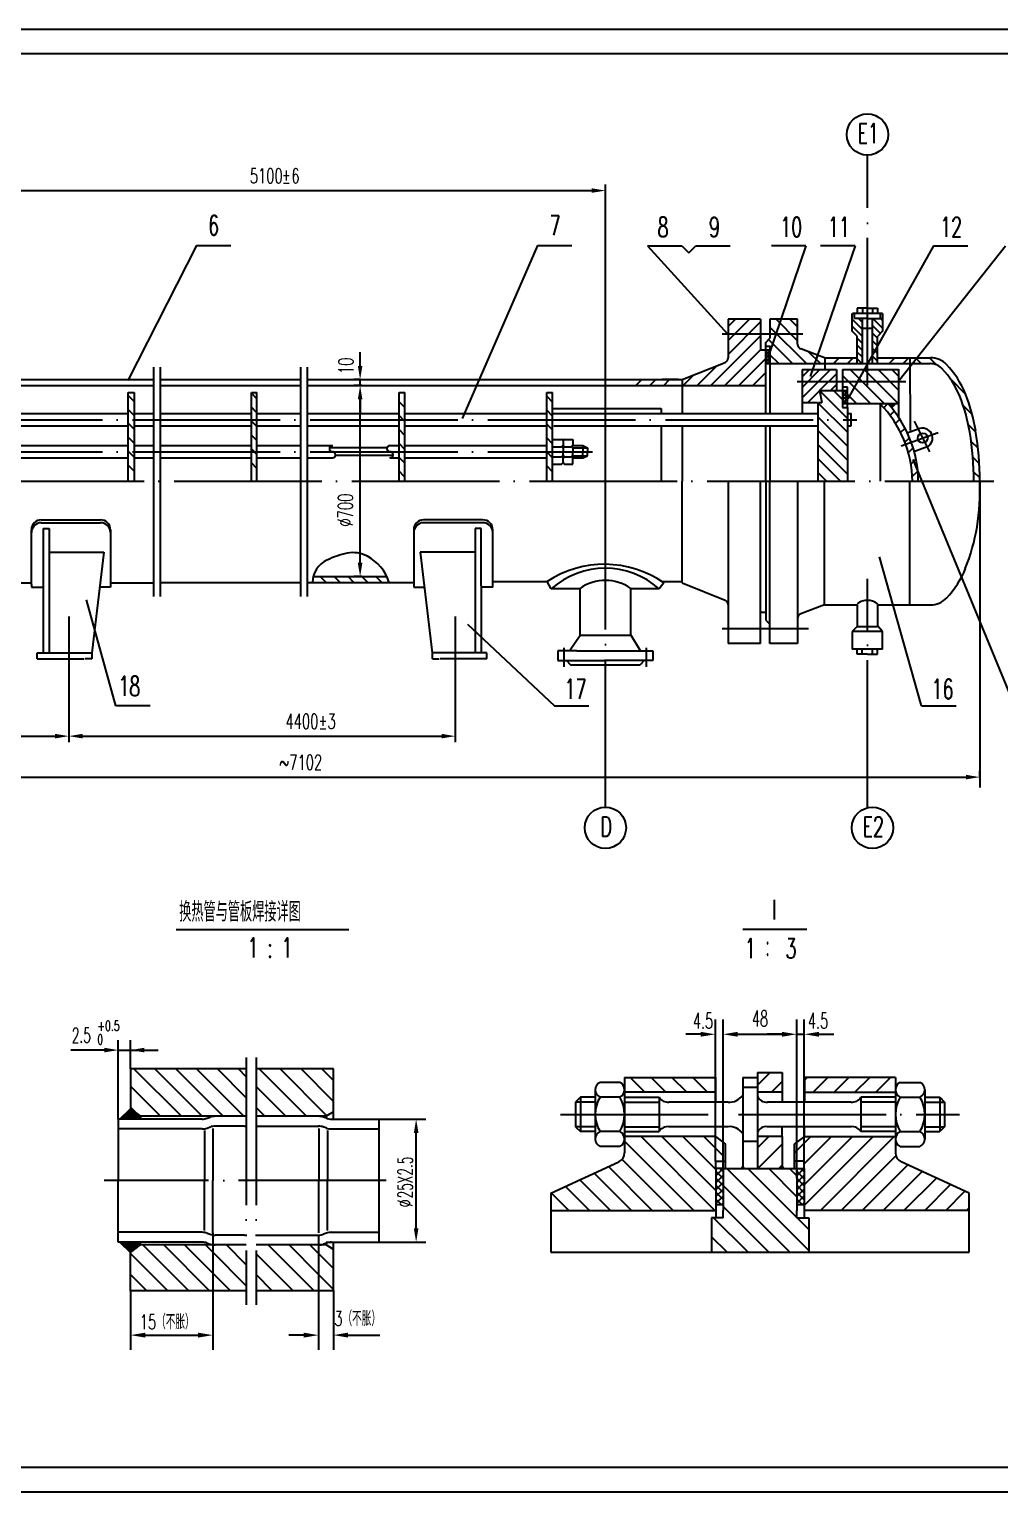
# Model space of a CAD drawing. Extents: x -187 to 2440, y 126 to 1474.
# Drawn here: x 824.4 to 1021.6, y 871.2 to 1168.2 of the extents above; entities that cross this region are included whole.
import ezdxf
from ezdxf.enums import TextEntityAlignment as Align

# ---------------------------------------------------------------- set-up
doc = ezdxf.new("R2010")
doc.units = 0
doc.header["$MEASUREMENT"] = 0
doc.linetypes.add('DASHDOT-M', pattern=[36, 30, -3, 0, -3])
doc.linetypes.add('DIVIDE-M', pattern=[39, 30, -3, 0, -3, 0, -3])
doc.layers.get('0').update_dxf_attribs({"linetype": 'CONTINUOUS'})
for name, color, linetype in [('CDR_DWG1', 4, 'CONTINUOUS'), ('CDR_DWG2', 2, 'CONTINUOUS'), ('CDR_DWG3', 1, 'DASHDOT-M'), ('CDR_DWG4', 3, 'DIVIDE-M')]:
    doc.layers.add(name, color=color, linetype=linetype)
doc.styles.add('HZ', font='ROMANS', dxfattribs={"width": 0.7, "bigfont": 'HZ'})

# ---------------------------------------------------------------- blocks, each defined once
blk = doc.blocks.new('*X12')
for p, q in [((133.56, 211.51), (132.36, 212.71)), ((136.38, 211.51), (135.18, 212.71)), ((139.21, 211.51), (138.01, 212.71))]:
    blk.add_line(p, q)

msp = doc.modelspace()

# ---------------------------------------------------------------- linework, layer by layer
for p, q in [((662.4, 1168.2), (1503.4, 1168.2)), ((662.4, 1168.2), (1503.4, 1168.2)), ((809.53, 1135.43), (938.69, 1135.43)), ((941.49, 1063.98), (941.49, 1136.68)), ((858.41, 1124.31), (844.48, 1096.84)), ((858.41, 1124.31), (865.41, 1124.31)), ((927.7, 1124.31), (912.41, 1089.13)), ((927.7, 1124.31), (934.7, 1124.31)), ((950.01, 1124.19), (966.28, 1106.31)), ((950.01, 1124.19), (957.01, 1124.19)), ((957.01, 1124.19), (958.43, 1122.77)), ((958.43, 1122.77), (959.84, 1124.19)), ((959.84, 1124.19), (966.84, 1124.19)), ((982.23, 1124.23), (974.62, 1101.87)), ((982.23, 1124.23), (975.23, 1124.23)), ((992.22, 1124.19), (983.06, 1097.71)), ((992.22, 1124.19), (985.22, 1124.19)), ((1008.12, 1124.19), (990.75, 1093.16)), ((1001.25, 1096.97), (1022.79, 1124.19)), ((1008.12, 1124.19), (1015.12, 1124.19)), ((966.42, 1104.98), (970.75, 1109.31)), ((966.42, 1107.81), (967.92, 1109.31)), ((966.42, 1102.15), (973.02, 1108.75)), ((980.54, 1104.92), (976.15, 1109.31)), ((980.54, 1107.75), (978.98, 1109.31)), ((993.64, 1107.3), (991.61, 1109.33)), ((993.64, 1105.88), (991.61, 1107.92)), ((992.1, 1110.26), (991.85, 1110.5)), ((993.64, 1108.71), (992.88, 1109.47)), ((997.36, 1106.4), (995.69, 1108.08)), ((997.8, 1107.52), (995.85, 1109.47)), ((997.8, 1109.08), (997.35, 1109.53)), ((962.93, 1095.84), (973.02, 1105.93)), ((979.52, 1100.29), (974.65, 1105.17)), ((982.34, 1100.29), (974.92, 1107.72)), ((993.64, 1104.47), (992.63, 1105.48)), ((996.76, 1105.45), (995.69, 1106.52)), ((996.76, 1103.9), (995.69, 1104.97)), ((891.66, 1099.84), (891.66, 1102.64)), ((965.76, 1095.84), (973.02, 1103.1)), ((974.08, 1102.74), (974.38, 1103.05)), ((974.92, 1102.06), (974.08, 1102.91)), ((974.08, 1102.03), (974.92, 1102.88)), ((974.92, 1101.36), (974.08, 1102.2)), ((974.08, 1101.33), (974.92, 1102.17)), ((974.92, 1102.77), (974.64, 1103.05)), ((976.69, 1100.29), (974.92, 1102.06)), ((985.17, 1100.29), (982.77, 1102.7)), ((993.64, 1103.05), (992.63, 1104.06)), ((993.64, 1101.64), (992.63, 1102.65)), ((996.76, 1102.34), (995.69, 1103.41)), ((960.1, 1095.84), (964.12, 1099.86)), ((968.59, 1095.84), (974.08, 1101.33)), ((974.92, 1100.65), (974.08, 1101.49)), ((974.08, 1100.62), (974.92, 1101.46)), ((974.57, 1100.29), (974.08, 1100.79)), ((974.46, 1100.29), (974.92, 1100.76)), ((981.44, 1095.47), (985.08, 1099.11)), ((981.44, 1097.59), (982.96, 1099.11)), ((981.44, 1093.34), (987.2, 1099.11)), ((987.82, 1100.29), (988.99, 1101.46)), ((990.65, 1100.29), (991.82, 1101.46)), ((998.21, 1092.11), (991.21, 1099.11)), ((993.57, 1100.29), (992.63, 1101.24)), ((1001.04, 1092.11), (994.04, 1099.11)), ((996.76, 1100.78), (995.69, 1101.86)), ((1001.05, 1094.93), (996.87, 1099.11)), ((999.14, 1100.29), (1000.3, 1101.46)), ((1001.05, 1097.75), (999.7, 1099.11)), ((1001.96, 1100.29), (1003.13, 1101.46)), ((1005.66, 1100.29), (1004.49, 1101.47)), ((1008.63, 1100.16), (1007.32, 1101.47)), ((891.66, 1097.04), (890.41, 1097.04)), ((891.66, 1095.84), (891.66, 1097.04)), ((891.66, 1095.84), (891.66, 1097.04)), ((957.27, 1095.84), (959.41, 1097.98)), ((971.42, 1095.84), (974.08, 1098.5)), ((985.01, 1094.8), (988.41, 1098.2)), ((995.38, 1092.11), (989.64, 1097.86)), ((1014.6, 1094.19), (1011.87, 1096.91)), ((845.77, 1092.62), (844.57, 1093.82)), ((870.69, 1093.16), (869.57, 1094.28)), ((892.04, 1095.84), (890.41, 1095.84)), ((891.66, 1059.85), (891.66, 1093.04)), ((891.66, 1093.04), (891.66, 1090.24)), ((930.77, 1092.48), (929.57, 1093.68)), ((982.6, 1092.39), (984.97, 1094.76)), ((990.64, 1089.17), (985.01, 1094.8)), ((989.64, 1093), (987.84, 1094.8)), ((992.56, 1092.11), (990.64, 1094.03)), ((845.77, 1089.79), (844.57, 1090.99)), ((870.69, 1090.33), (869.57, 1091.45)), ((900.77, 1091.36), (899.57, 1092.56)), ((930.77, 1089.65), (929.57, 1090.85)), ((990.64, 1086.35), (984.71, 1092.28)), ((998.03, 1091.34), (998.8, 1092.11)), ((999.3, 1089.79), (1000.16, 1090.64)), ((1016, 1089.96), (1014.3, 1091.66)), ((845.77, 1086.97), (844.57, 1088.17)), ((870.69, 1087.5), (869.57, 1088.62)), ((900.77, 1088.53), (899.57, 1089.73)), ((930.77, 1086.82), (929.57, 1088.02)), ((990.64, 1083.52), (984.71, 1089.45)), ((1000.45, 1088.1), (1001.32, 1088.98)), ((1001.46, 1086.29), (1002.36, 1087.18)), ((1016.75, 1086.38), (1015.32, 1087.81)), ((845.77, 1084.14), (844.57, 1085.34)), ((870.69, 1084.67), (869.57, 1085.79)), ((900.77, 1085.71), (899.57, 1086.91)), ((900.77, 1082.88), (899.57, 1084.08)), ((930.77, 1083.99), (929.57, 1085.19)), ((990.64, 1080.69), (984.71, 1086.62)), ((1002.33, 1084.33), (1003.25, 1085.25)), ((1017.19, 1083.11), (1015.88, 1084.42)), ((845.77, 1081.31), (844.57, 1082.51)), ((870.69, 1081.84), (869.57, 1082.96)), ((900.77, 1080.05), (899.57, 1081.25)), ((930.77, 1081.16), (929.57, 1082.36)), ((990.64, 1077.86), (984.71, 1083.79)), ((1003.03, 1082.2), (1004, 1083.17)), ((1017.44, 1080.03), (1016.21, 1081.26)), ((845.77, 1078.48), (844.57, 1079.68)), ((870.69, 1079.01), (869.57, 1080.14)), ((900.59, 1077.4), (899.57, 1078.42)), ((930.77, 1078.33), (929.57, 1079.53)), ((989.27, 1076.4), (984.71, 1080.96)), ((986.44, 1076.4), (984.71, 1078.13)), ((1003.55, 1079.89), (1004.58, 1080.92)), ((1003.83, 1077.34), (1004.95, 1078.46)), ((1024.65, 1030.77), (1004, 1080.82)), ((1017.54, 1077.1), (1016.37, 1078.27)), ((1017.55, 1076.4), (1017.55, 1014.85)), ((1005.73, 1030.77), (997.18, 1061.04)), ((884.76, 1055.85), (883.6, 1057.01)), ((887.59, 1055.85), (886.39, 1057.05)), ((890.41, 1055.85), (889.21, 1057.05)), ((892.04, 1057.05), (890.41, 1057.05)), ((893.24, 1055.85), (892.04, 1057.05)), ((896.07, 1055.85), (894.87, 1057.05)), ((842.03, 1030.77), (836.09, 1052.3)), ((832.5, 1048.93), (832.5, 1025.42)), ((911, 1048.93), (911, 1025.42)), ((913.44, 1047.36), (931.15, 1030.77)), ((849.03, 1030.77), (842.03, 1030.77)), ((931.15, 1030.77), (938.15, 1030.77)), ((1005.73, 1030.77), (1012.73, 1030.77)), ((832.5, 1025.42), (832.5, 1023.39)), ((911, 1025.42), (911, 1023.39)), ((809.6, 1024.64), (829.7, 1024.64)), ((835.3, 1024.64), (908.2, 1024.64)), ((721.14, 1016.32), (1014.75, 1016.32)), ((1017.55, 1016.08), (1017.55, 1017.57)), ((1017.55, 1014.79), (1017.55, 1014.18)), ((963.83, 938.33), (963.83, 967.1)), ((965.38, 936.83), (965.38, 967.1)), ((980.35, 934.87), (980.35, 967.1)), ((981.9, 938.33), (981.9, 967.1)), ((842.51, 946.88), (842.51, 962.88)), ((845.01, 957.07), (845.01, 962.88)), ((960.83, 964.1), (957.83, 964.1)), ((968.38, 964.1), (977.35, 964.1)), ((977.35, 964.1), (974.35, 964.1)), ((980.35, 964.1), (981.9, 964.1)), ((984.9, 964.1), (987.9, 964.1)), ((839.71, 960.88), (832.87, 960.88)), ((842.51, 960.88), (850.61, 960.88)), ((845.21, 957.07), (845.01, 956.87)), ((855.34, 947.44), (845.71, 957.07)), ((859.58, 947.44), (849.96, 957.07)), ((863.82, 947.44), (854.2, 957.07)), ((868.06, 947.44), (858.44, 957.07)), ((868.53, 951.22), (862.68, 957.07)), ((868.53, 955.46), (866.93, 957.07)), ((880.79, 947.44), (871.17, 957.07)), ((884.92, 947.56), (875.41, 957.07)), ((886.28, 950.45), (879.66, 957.07)), ((886.28, 954.69), (883.9, 957.07)), ((851.09, 947.44), (845.01, 953.53)), ((876.55, 947.44), (870.53, 953.46)), ((949.53, 952.33), (946.53, 955.33)), ((953.77, 952.33), (950.77, 955.33)), ((958.01, 952.33), (955.01, 955.33)), ((962.25, 952.33), (959.25, 955.33)), ((963.86, 954.96), (963.5, 955.33)), ((972.4, 953.75), (974.98, 956.33)), ((975.22, 952.33), (977.4, 954.5)), ((981.92, 954.78), (982.47, 955.33)), ((983.71, 952.33), (986.71, 955.33)), ((987.95, 952.33), (990.95, 955.33)), ((992.19, 952.33), (995.19, 955.33)), ((996.44, 952.33), (999.44, 955.33)), ((842.81, 946.88), (845.03, 948.99)), ((843.16, 946.88), (845.17, 948.88)), ((844.17, 946.88), (843.51, 947.54)), ((843.59, 946.88), (845.41, 948.7)), ((844.6, 946.88), (843.73, 947.75)), ((845.02, 946.88), (843.94, 947.95)), ((844.01, 946.88), (845.64, 948.51)), ((845.45, 946.88), (844.16, 948.16)), ((845.87, 946.88), (844.38, 948.37)), ((844.43, 946.88), (845.88, 948.32)), ((846.29, 946.88), (844.59, 948.58)), ((846.72, 946.88), (844.81, 948.78)), ((844.86, 946.88), (846.12, 948.14)), ((846.27, 948.02), (845.01, 949.28)), ((845.03, 948.99), (847.02, 947.44)), ((847.01, 947.01), (845.04, 948.98)), ((845.28, 946.88), (846.36, 947.95)), ((845.71, 946.88), (846.6, 947.77)), ((846.13, 946.88), (846.84, 947.58)), ((847.01, 947.43), (846.93, 947.51)), ((847.01, 947.44), (847.01, 946.88)), ((872.31, 947.44), (870.53, 949.22)), ((842.9, 946.88), (842.86, 946.92)), ((843.32, 946.88), (843.07, 947.13)), ((843.75, 946.88), (843.29, 947.33)), ((846.56, 946.88), (847.01, 947.33)), ((846.98, 946.88), (847.01, 946.91)), ((895.48, 946.88), (905.04, 946.88)), ((903.04, 924.68), (903.04, 944.08)), ((959.48, 928.33), (945.4, 942.42)), ((963.73, 928.33), (948.73, 943.33)), ((963.9, 932.4), (952.97, 943.33)), ((963.9, 936.64), (957.21, 943.33)), ((965.4, 939.39), (961.46, 943.33)), ((972.4, 941.02), (974.71, 943.33)), ((972.45, 936.83), (977.4, 941.78)), ((979.92, 940.05), (983.19, 943.33)), ((981.9, 929.3), (995.92, 943.33)), ((981.9, 933.55), (991.68, 943.33)), ((981.9, 937.79), (987.44, 943.33)), ((985.16, 928.33), (1000.16, 943.33)), ((955.24, 928.33), (944.88, 938.69)), ((989.41, 928.33), (1000.49, 939.42)), ((946.76, 928.33), (939.2, 935.89)), ((951, 928.33), (942.1, 937.23)), ((963.91, 935.36), (965.38, 936.83)), ((965.4, 934.79), (963.91, 936.28)), ((965.4, 936.21), (964.77, 936.83)), ((982.8, 920.22), (966.19, 936.83)), ((980.4, 926.86), (970.43, 936.83)), ((980.4, 931.11), (974.67, 936.83)), ((976.69, 936.83), (977.4, 937.53)), ((980.35, 935.36), (981.82, 936.83)), ((981.83, 934.79), (980.35, 936.28)), ((981.83, 936.21), (981.21, 936.83)), ((993.65, 928.33), (1002.91, 937.59)), ((997.89, 928.33), (1005.81, 936.25)), ((938.27, 928.33), (933.39, 933.21)), ((942.51, 928.33), (936.29, 934.55)), ((963.91, 933.94), (965.4, 935.43)), ((965.4, 933.38), (963.91, 934.87)), ((963.91, 932.53), (965.4, 934.02)), ((965.4, 931.96), (963.91, 933.45)), ((963.91, 931.12), (965.4, 932.6)), ((978.95, 919.83), (965.4, 933.38)), ((980.35, 933.94), (981.83, 935.43)), ((981.83, 933.38), (980.35, 934.87)), ((980.35, 932.53), (981.83, 934.02)), ((981.83, 931.96), (980.35, 933.45)), ((980.35, 931.12), (981.83, 932.6)), ((1002.13, 928.33), (1008.72, 934.91)), ((1006.38, 928.33), (1011.62, 933.57)), ((934.03, 928.33), (930.49, 931.87)), ((965.4, 930.55), (963.91, 932.04)), ((963.91, 929.7), (965.4, 931.19)), ((964.96, 929.57), (963.91, 930.62)), ((965.2, 929.57), (965.4, 929.77)), ((981.83, 930.55), (980.35, 932.04)), ((980.35, 929.7), (981.83, 931.19)), ((981.4, 929.57), (980.35, 930.62)), ((981.63, 929.57), (981.83, 929.77)), ((1010.62, 928.33), (1014.52, 932.23)), ((970.46, 919.83), (963.46, 926.83)), ((974.7, 919.83), (965.4, 929.13)), ((1014.86, 928.33), (1015.4, 928.86)), ((861.73, 923.77), (861.73, 900)), ((842.81, 921.88), (845.03, 919.76)), ((842.9, 921.88), (842.86, 921.84)), ((843.32, 921.88), (843.07, 921.63)), ((843.16, 921.88), (845.17, 919.87)), ((843.75, 921.88), (843.29, 921.42)), ((844.17, 921.88), (843.51, 921.21)), ((843.59, 921.88), (845.41, 920.06)), ((844.6, 921.88), (843.73, 921.01)), ((845.02, 921.88), (843.94, 920.8)), ((844.01, 921.88), (845.64, 920.24)), ((845.45, 921.88), (844.16, 920.59)), ((845.87, 921.88), (844.38, 920.38)), ((844.43, 921.88), (845.88, 920.43)), ((846.29, 921.88), (844.59, 920.18)), ((846.72, 921.88), (844.81, 919.97)), ((844.86, 921.88), (846.12, 920.61)), ((845.03, 919.76), (847.02, 921.31)), ((847.01, 921.75), (845.04, 919.77)), ((845.28, 921.88), (846.36, 920.8)), ((845.71, 921.88), (846.6, 920.99)), ((846.13, 921.88), (846.84, 921.17)), ((846.56, 921.88), (847.01, 921.42)), ((847.01, 921.32), (846.93, 921.24)), ((846.98, 921.88), (847.01, 921.85)), ((847.01, 921.31), (847.01, 921.88)), ((856.84, 912), (847.53, 921.31)), ((861.08, 912), (851.77, 921.31)), ((861.73, 915.59), (856.01, 921.31)), ((861.73, 919.83), (860.26, 921.31)), ((868.53, 917.28), (864.5, 921.31)), ((868.15, 923.3), (868.53, 923.3)), ((868.53, 921.31), (868.49, 921.31)), ((882.3, 912), (872.99, 921.31)), ((883.21, 915.33), (877.23, 921.31)), ((883.21, 919.57), (881.47, 921.31)), ((883.21, 923.31), (883.21, 900)), ((895.48, 921.88), (905.04, 921.88)), ((966.22, 919.83), (963.06, 922.99)), ((852.6, 912), (845.01, 919.59)), ((868.53, 913.04), (861.73, 919.83)), ((878.06, 912), (870.53, 919.52)), ((886.28, 916.5), (883.21, 919.57)), ((848.36, 912), (845.01, 915.34)), ((865.33, 912), (861.73, 915.59)), ((873.81, 912), (870.53, 915.28)), ((886.28, 912.26), (883.21, 915.33)), ((845.01, 912), (845.01, 900)), ((886.28, 912.06), (886.22, 912)), ((886.22, 912), (886.22, 900)), ((848.01, 903), (858.73, 903)), ((880.21, 903), (877.21, 903)), ((889.22, 903), (895.67, 903)), ((662.4, 871.2), (1503.4, 871.2))]:
    msp.add_line(p, q)
for centre, radius, start, end in [((886.04, 1083.02), 0.625, 90, 270), ((886.04, 1081.77), 0.625, 270, 90), ((897.72, 1083.02), 0.625, 90, 270), ((897.72, 1081.77), 0.625, 270, 90), ((887.15, 1055.69), 5.2, 115.433, 178.1153), ((892.86, 1043.69), 18.49, 101.9656, 115.433), ((890.27, 1055.88), 6.03, 61.6916, 101.9656), ((888.72, 1053), 9.3, 17.9185, 61.6916)]:
    msp.add_arc(centre, radius, start, end)
for points in [[(938.69, 1135.9), (938.69, 1134.97), (941.49, 1135.43)], [(891.19, 1099.84), (892.12, 1099.84), (891.66, 1097.04)], [(891.19, 1093.04), (892.12, 1093.04), (891.66, 1095.84)], [(891.19, 1093.04), (892.12, 1093.04), (891.66, 1095.84)], [(998.96, 1092.14), (1000.66, 1092.14), (999.79, 1091.25)], [(891.19, 1059.85), (892.12, 1059.85), (891.66, 1057.05)], [(829.7, 1025.11), (829.7, 1024.18), (832.5, 1024.64)], [(835.3, 1025.11), (835.3, 1024.18), (832.5, 1024.64)], [(908.2, 1025.11), (908.2, 1024.18), (911, 1024.64)], [(1014.75, 1016.79), (1014.75, 1015.86), (1017.55, 1016.32)], [(960.83, 964.6), (960.83, 963.6), (963.83, 964.1)], [(968.38, 964.6), (968.38, 963.6), (965.38, 964.1)], [(977.35, 964.6), (977.35, 963.6), (980.35, 964.1)], [(977.35, 964.6), (977.35, 963.6), (980.35, 964.1)], [(984.9, 964.6), (984.9, 963.6), (981.9, 964.1)], [(839.71, 961.35), (839.71, 960.42), (842.51, 960.88)], [(847.81, 961.35), (847.81, 960.42), (845.01, 960.88)], [(902.57, 944.08), (903.51, 944.08), (903.04, 946.88)], [(969.4, 937.76), (968.97, 936.84), (969.87, 936.84)], [(977.41, 937.79), (976.95, 936.83), (977.92, 936.83)], [(902.57, 924.68), (903.51, 924.68), (903.04, 921.88)], [(848.01, 903.5), (848.01, 902.5), (845.01, 903)], [(858.73, 903.5), (858.73, 902.5), (861.73, 903)], [(880.21, 903.5), (880.21, 902.5), (883.21, 903)], [(889.22, 903.5), (889.22, 902.5), (886.22, 903)]]:
    msp.add_solid(points)
at = {"layer": 'CDR_DWG1'}
for p, q in [((1498.4, 1163.2), (687.4, 1163.2)), ((993.18, 1111.53), (992.66, 1111.53)), ((992.66, 1111.53), (992.66, 1110.5)), ((994.72, 1111.53), (993.18, 1111.53)), ((993.69, 1111.53), (993.69, 1110.5)), ((994.72, 1111.53), (996.27, 1111.53)), ((995.75, 1111.53), (995.75, 1110.5)), ((996.27, 1111.53), (996.78, 1111.53)), ((996.78, 1111.53), (996.78, 1110.5)), ((966.42, 1109.31), (966.42, 1101.45)), ((973.02, 1109.31), (966.42, 1109.31)), ((973.02, 1109.31), (973.02, 1103.05)), ((974.92, 1109.31), (974.92, 1105.44)), ((980.54, 1109.31), (974.92, 1109.31)), ((980.54, 1104.23), (980.54, 1109.31)), ((991.61, 1106.89), (991.61, 1110.5)), ((992.1, 1110.5), (991.7, 1110.5)), ((997.35, 1110.5), (992.1, 1110.5)), ((992.1, 1109.47), (992.1, 1110.5)), ((993.18, 1109.47), (992.1, 1109.47)), ((993.66, 1109.47), (993.18, 1109.47)), ((993.64, 1109.39), (993.64, 1100.29)), ((994.72, 1109.47), (993.66, 1109.47)), ((994.72, 1109.47), (995.76, 1109.47)), ((995.69, 1109.4), (995.69, 1100.29)), ((995.76, 1109.47), (996.32, 1109.47)), ((996.32, 1109.47), (997.35, 1109.47)), ((997.35, 1109.47), (997.35, 1110.5)), ((997.8, 1110.5), (997.35, 1110.5)), ((997.8, 1110.5), (997.8, 1106.87)), ((974.08, 1104.6), (974.92, 1105.44)), ((992.63, 1105.86), (991.61, 1106.89)), ((992.63, 1100.29), (992.63, 1105.86)), ((993.64, 1107.46), (995.69, 1107.46)), ((996.76, 1100.29), (996.76, 1105.86)), ((997.8, 1106.87), (996.84, 1105.85)), ((974.19, 1103.05), (973.02, 1103.05)), ((974.08, 1103.85), (974.08, 1104.6)), ((974.08, 1103.05), (974.08, 1103.85)), ((974.08, 1100.29), (974.08, 1103.05)), ((974.11, 1103.81), (975.01, 1103.81)), ((975, 1103.05), (974.19, 1103.05)), ((974.92, 1103.81), (974.92, 1103.11)), ((974.92, 1103.05), (974.92, 1100.29)), ((985.97, 1101.49), (981.19, 1103.3)), ((849.67, 1099.54), (849.67, 1053)), ((851.04, 1099.54), (851.04, 1053)), ((879.52, 1099.54), (879.52, 1053)), ((880.89, 1099.54), (880.89, 1053)), ((957.06, 1097.04), (965.79, 1100.52)), ((973.95, 1100.29), (975.01, 1100.29)), ((974.08, 1097.77), (974.08, 1100.29)), ((974.92, 1100.29), (974.92, 1090.15)), ((975.01, 1100.29), (986.07, 1100.29)), ((981.44, 1099.11), (988.43, 1099.11)), ((981.44, 1099.11), (981.44, 1092.87)), ((986.07, 1101.46), (986.04, 1099.11)), ((986.07, 1101.46), (992.63, 1101.46)), ((986.07, 1100.29), (992.65, 1100.29)), ((988.41, 1099.11), (988.41, 1094.8)), ((989.64, 1099.11), (989.64, 1095.11)), ((989.64, 1099.11), (1001.05, 1099.11)), ((992.65, 1100.29), (993.66, 1100.29)), ((993.66, 1100.29), (995.37, 1100.29)), ((995.37, 1100.29), (996.8, 1100.29)), ((995.69, 1100.29), (995.69, 1100.3)), ((996.76, 1101.46), (1003.35, 1101.46)), ((996.8, 1100.29), (1003.35, 1100.29)), ((1001.05, 1099.18), (1001.05, 1089.39)), ((1003.35, 1101.46), (1003.4, 1086.69)), ((1003.35, 1100.29), (1007.47, 1100.29)), ((1003.43, 1101.47), (1007.55, 1101.47)), ((811.95, 1097.04), (831.29, 1097.04)), ((831.29, 1097.04), (849.67, 1097.04)), ((851.04, 1097.04), (879.52, 1097.04)), ((880.89, 1097.04), (926.54, 1097.04)), ((926.54, 1097.04), (947.59, 1097.04)), ((946.15, 1097.04), (957.06, 1097.04)), ((956.35, 1097.04), (953.05, 1097.04)), ((957.06, 1097.04), (957.06, 1095.84)), ((974.08, 1096.05), (974.08, 1097.77)), ((974.08, 1090.15), (974.08, 1096.05)), ((987.13, 1094.79), (988.41, 1096.08)), ((810.75, 1095.84), (833.03, 1095.84)), ((833.03, 1095.84), (849.67, 1095.84)), ((844.57, 1076.4), (844.57, 1094.4)), ((844.57, 1094.4), (845.77, 1094.4)), ((845.77, 1094.4), (845.77, 1076.4)), ((851.04, 1095.84), (879.52, 1095.84)), ((869.57, 1076.4), (869.57, 1094.4)), ((869.61, 1094.4), (869.73, 1094.4)), ((869.73, 1094.4), (870.69, 1094.4)), ((870.69, 1076.4), (870.69, 1094.4)), ((880.89, 1095.84), (927.3, 1095.84)), ((899.57, 1076.4), (899.57, 1094.4)), ((899.61, 1094.4), (900.77, 1094.4)), ((900.77, 1094.19), (900.56, 1094.4)), ((900.77, 1076.4), (900.77, 1094.4)), ((927.3, 1095.84), (948.8, 1095.84)), ((929.57, 1094.4), (930.77, 1094.4)), ((929.57, 1090.15), (929.57, 1094.4)), ((930.77, 1090.15), (930.77, 1094.4)), ((944.95, 1095.84), (955.06, 1095.84)), ((954.88, 1095.84), (974.08, 1095.84)), ((957.06, 1095.84), (957.06, 1090.15)), ((984.96, 1094.8), (988.46, 1094.8)), ((984.96, 1094.8), (985.44, 1092.39)), ((988.46, 1094.8), (989.64, 1094.8)), ((990.64, 1095.5), (989.64, 1095.5)), ((989.64, 1095.31), (989.64, 1094.8)), ((989.64, 1094.8), (989.64, 1092.11)), ((989.64, 1094.26), (990.17, 1094.8)), ((989.64, 1093.55), (990.64, 1094.55)), ((990.64, 1093.42), (989.64, 1094.42)), ((989.64, 1092.85), (990.64, 1093.85)), ((990.64, 1092.71), (989.64, 1093.71)), ((989.64, 1092.14), (990.64, 1093.14)), ((990.53, 1092.11), (989.64, 1093)), ((989.71, 1094.8), (990.64, 1094.8)), ((990.64, 1094.12), (989.96, 1094.8)), ((990.64, 1094.83), (990.64, 1095.5)), ((990.64, 1092.14), (990.64, 1094.83)), ((815.77, 1090.15), (839.71, 1090.15)), ((839.71, 1090.15), (844.57, 1090.15)), ((845.77, 1090.15), (849.67, 1090.15)), ((851.04, 1090.15), (869.57, 1090.15)), ((870.69, 1090.15), (879.52, 1090.15)), ((880.89, 1090.15), (899.57, 1090.15)), ((900.77, 1090.15), (929.57, 1090.15)), ((929.57, 1076.4), (929.57, 1090.15)), ((930.77, 1091.15), (952.82, 1091.15)), ((930.77, 1090.15), (984.71, 1090.15)), ((930.77, 1076.4), (930.77, 1090.15)), ((952.82, 1091.15), (952.82, 1090.15)), ((952.82, 1090.65), (952.82, 1090.15)), ((981.44, 1092.87), (981.44, 1090.15)), ((981.44, 1092.39), (984.61, 1092.39)), ((984.71, 1090.4), (984.71, 1092.39)), ((984.71, 1076.27), (984.71, 1090.51)), ((984.77, 1092.39), (985.44, 1092.39)), ((989.82, 1092.11), (989.64, 1092.3)), ((989.64, 1092.11), (989.64, 1091.39)), ((990.65, 1092.11), (989.64, 1092.11)), ((989.64, 1091.39), (990.64, 1091.39)), ((990.32, 1092.11), (990.64, 1092.43)), ((990.64, 1091.26), (990.64, 1092.14)), ((990.64, 1091.39), (990.64, 1090.4)), ((990.64, 1090.51), (990.64, 1076.27)), ((990.64, 1090.15), (991.45, 1090.15)), ((997.52, 1092.11), (990.65, 1092.11)), ((991.45, 1087.65), (991.45, 1090.15)), ((997.3, 1092.11), (997.3, 1076.43)), ((999.25, 1092.11), (997.52, 1092.11)), ((1001.05, 1092.11), (999.25, 1092.11)), ((815.77, 1087.65), (839.71, 1087.65)), ((839.71, 1087.65), (844.57, 1087.65)), ((845.77, 1087.65), (849.67, 1087.65)), ((851.04, 1087.65), (869.61, 1087.65)), ((870.69, 1087.65), (879.52, 1087.65)), ((880.89, 1087.65), (899.59, 1087.65)), ((900.77, 1087.65), (929.64, 1087.65)), ((930.98, 1087.65), (984.71, 1087.65)), ((952.82, 1087.65), (952.82, 1076.4)), ((957.06, 1087.65), (957.06, 1076.4)), ((974.08, 1076.4), (974.08, 1087.65)), ((974.92, 1087.65), (974.92, 1076.4)), ((990.64, 1087.65), (991.45, 1087.65)), ((930.85, 1084.89), (932.58, 1084.89)), ((932.88, 1084.59), (932.88, 1083.71)), ((933.18, 1084.89), (934.85, 1084.89)), ((934.85, 1084.89), (934.85, 1083.71)), ((1005.02, 1086.96), (1002.81, 1086.15)), ((815.77, 1083.65), (839.57, 1083.65)), ((815.77, 1081.15), (839.57, 1081.15)), ((839.57, 1083.65), (844.57, 1083.65)), ((839.57, 1081.15), (844.57, 1081.15)), ((845.77, 1083.65), (849.67, 1083.65)), ((845.77, 1081.15), (849.71, 1081.15)), ((851.04, 1083.65), (869.67, 1083.65)), ((851.05, 1081.15), (869.67, 1081.15)), ((870.69, 1083.65), (879.52, 1083.65)), ((870.69, 1081.15), (879.52, 1081.15)), ((880.89, 1083.65), (886.04, 1083.65)), ((880.89, 1081.15), (886.04, 1081.15)), ((897.21, 1083.17), (885.45, 1083.17)), ((898.3, 1081.62), (886.54, 1081.62)), ((897.72, 1083.65), (899.74, 1083.65)), ((897.73, 1081.15), (899.74, 1081.15)), ((900.88, 1083.65), (929.57, 1083.65)), ((900.88, 1081.15), (929.57, 1081.15)), ((930.85, 1083.41), (932.58, 1083.41)), ((930.85, 1081.38), (932.58, 1081.38)), ((932.88, 1083.11), (932.88, 1082.4)), ((932.88, 1081.68), (932.88, 1082.4)), ((932.88, 1080.2), (932.88, 1081.08)), ((933.18, 1083.41), (934.55, 1083.41)), ((933.18, 1081.38), (934.55, 1081.38)), ((934.85, 1083.2), (937.85, 1083.2)), ((934.85, 1083.11), (934.85, 1082.41)), ((934.85, 1081.68), (934.85, 1082.38)), ((934.85, 1081.59), (937.85, 1081.59)), ((934.85, 1079.9), (934.85, 1081.08)), ((934.92, 1083.64), (936.92, 1083.64)), ((934.92, 1081.15), (936.92, 1081.15)), ((936.92, 1083.64), (936.92, 1082.4)), ((936.92, 1083.64), (937.85, 1083.2)), ((936.92, 1081.15), (936.92, 1082.4)), ((936.92, 1081.15), (937.85, 1081.59)), ((937.85, 1083.2), (937.85, 1082.4)), ((937.85, 1081.59), (937.85, 1082.4)), ((990.64, 1083.52), (990.64, 1083.02)), ((1006.85, 1083.37), (1004.18, 1082.4)), ((930.85, 1079.9), (932.58, 1079.9)), ((933.18, 1079.9), (934.85, 1079.9)), ((957.06, 1055.75), (957.06, 1076.4)), ((966.42, 1076.4), (966.42, 1043.48)), ((973.02, 1043.48), (973.02, 1076.4)), ((974.08, 1076.4), (974.08, 1049.75)), ((974.92, 1043.48), (974.92, 1076.4)), ((980.54, 1076.4), (980.54, 1043.48)), ((985.97, 1051.31), (985.97, 1076.4)), ((1003.35, 1051.31), (1003.35, 1076.4)), ((824.88, 1055.47), (824.88, 1066.57)), ((826.88, 1068.57), (838.94, 1068.57)), ((826.88, 1067.98), (838.94, 1067.98)), ((827.27, 1066.78), (827.27, 1041.57)), ((827.27, 1066.78), (828.47, 1066.78)), ((828.47, 1066.78), (828.47, 1041.57)), ((840.94, 1066.57), (840.94, 1054.87)), ((902.56, 1066.57), (902.56, 1054.87)), ((916.61, 1068.57), (904.56, 1068.57)), ((916.61, 1067.98), (904.56, 1067.98)), ((915.03, 1066.78), (915.03, 1041.57)), ((916.23, 1066.78), (915.03, 1066.78)), ((916.23, 1055.15), (916.23, 1066.78)), ((918.61, 1054.87), (918.61, 1066.57)), ((828.47, 1061.99), (839.57, 1061.99)), ((839.57, 1061.99), (837.18, 1041.57)), ((903.83, 1061.99), (906.31, 1041.57)), ((915.03, 1061.99), (903.83, 1061.99)), ((791.25, 1055.8), (824.88, 1055.8)), ((824.88, 1055.47), (824.88, 1054.87)), ((824.88, 1054.87), (827.27, 1054.87)), ((840.94, 1054.87), (838.74, 1054.87)), ((840.94, 1055.8), (849.67, 1055.8)), ((851.04, 1055.85), (879.52, 1055.85)), ((880.89, 1055.85), (897.06, 1055.85)), ((882.29, 1057.05), (897.06, 1057.05)), ((893.63, 1055.85), (902.56, 1055.85)), ((902.56, 1054.87), (904.7, 1054.87)), ((916.23, 1055.15), (916.23, 1041.57)), ((918.61, 1054.87), (916.23, 1054.87)), ((918.61, 1056.04), (929.64, 1056.04)), ((930.48, 1054.55), (929.64, 1056.04)), ((936.34, 1054.55), (930.48, 1054.55)), ((936.34, 1045.17), (936.34, 1054.55)), ((946.64, 1045.17), (946.64, 1054.55)), ((952.43, 1054.55), (946.64, 1054.55)), ((953.33, 1055.77), (952.43, 1054.55)), ((952.93, 1056.04), (957.06, 1056.04)), ((957.06, 1055.75), (965.79, 1052.27)), ((996.77, 1051.54), (996.77, 1046.94)), ((974.19, 1049.74), (973.02, 1049.74)), ((974.08, 1049.9), (974.08, 1048.2)), ((980.54, 1048.56), (980.54, 1043.48)), ((985.97, 1051.31), (981.19, 1049.49)), ((985.97, 1051.31), (992.64, 1051.31)), ((992.64, 1051.31), (992.64, 1046.94)), ((996.77, 1051.31), (1003.35, 1051.31)), ((1003.35, 1051.31), (1007.55, 1051.31)), ((965.23, 1046.48), (982.77, 1046.48)), ((974.08, 1048.2), (974.92, 1047.36)), ((992.63, 1046.94), (991.61, 1045.9)), ((997.79, 1045.9), (991.61, 1045.9)), ((991.61, 1045.9), (991.61, 1042.3)), ((992.62, 1046.94), (996.74, 1046.94)), ((997.8, 1045.92), (996.84, 1046.95)), ((997.8, 1042.3), (997.8, 1045.92)), ((934.21, 1041.96), (936.33, 1045.17)), ((936.33, 1045.17), (946.63, 1045.17)), ((948.63, 1041.96), (946.64, 1045.19)), ((973.02, 1043.48), (966.42, 1043.48)), ((973.02, 1043.48), (967.39, 1043.48)), ((980.54, 1043.48), (974.92, 1043.48)), ((826.07, 1040.37), (826.07, 1041.57)), ((826.07, 1041.57), (837.18, 1041.57)), ((826.07, 1040.37), (835.6, 1040.37)), ((837.13, 1040.37), (835.78, 1040.37)), ((837.18, 1041.57), (837.18, 1040.37)), ((917.42, 1041.57), (906.31, 1041.57)), ((906.31, 1041.57), (906.31, 1040.37)), ((906.36, 1040.37), (907.72, 1040.37)), ((917.42, 1040.37), (907.89, 1040.37)), ((917.42, 1040.37), (917.42, 1041.57)), ((931.83, 1041.96), (931.83, 1040.03)), ((935.7, 1041.96), (931.83, 1041.96)), ((931.83, 1040.03), (941.49, 1040.03)), ((933.61, 1040.03), (934.41, 1039.11)), ((935.7, 1041.96), (947.28, 1041.96)), ((951.15, 1040.03), (941.49, 1040.03)), ((947.28, 1041.96), (951.15, 1041.96)), ((949.36, 1040.03), (948.56, 1039.11)), ((951.15, 1041.96), (951.15, 1040.03)), ((997.8, 1042.3), (991.61, 1042.3)), ((992.66, 1041.27), (992.66, 1042.3)), ((993.18, 1041.27), (992.66, 1041.27)), ((994.72, 1041.27), (993.18, 1041.27)), ((993.68, 1041.27), (993.68, 1042.28)), ((994.72, 1041.27), (996.27, 1041.27)), ((995.74, 1041.27), (995.74, 1042.3)), ((996.27, 1041.27), (996.78, 1041.27)), ((996.78, 1041.27), (996.78, 1042.3)), ((934.41, 1039.11), (948.56, 1039.11)), ((868.53, 957.07), (845.01, 957.07)), ((845.01, 957.07), (845.01, 948.99)), ((886.28, 957.07), (870.53, 957.07)), ((886.28, 946.88), (886.28, 957.07)), ((944.4, 954.33), (940.4, 954.33)), ((945.4, 955.33), (963.86, 955.33)), ((945.4, 955.33), (945.4, 952.33)), ((963.86, 955.33), (963.86, 952.33)), ((969.4, 955.33), (972.4, 955.33)), ((969.4, 955.33), (969.4, 936.83)), ((972.4, 956.33), (977.4, 956.33)), ((972.4, 956.33), (972.4, 952.33)), ((977.4, 956.33), (977.4, 952.33)), ((981.92, 955.33), (981.92, 952.33)), ((1000.4, 955.33), (981.96, 955.33)), ((1000.4, 955.33), (1000.4, 952.33)), ((1001.4, 954.33), (1005.4, 954.33)), ((936.4, 951.33), (935.4, 950.33)), ((936.4, 951.33), (936.4, 944.33)), ((939.4, 951.33), (936.4, 951.33)), ((939.4, 952.83), (939.4, 942.83)), ((944.4, 951.33), (940.4, 951.33)), ((963.86, 952.33), (945.4, 952.33)), ((945.4, 952.33), (945.4, 943.33)), ((945.4, 951.33), (952.4, 951.33)), ((952.4, 951.33), (952.4, 944.33)), ((963.86, 952.33), (963.86, 950.33)), ((972.4, 953.32), (969.4, 953.32)), ((972.4, 952.33), (972.4, 943.33)), ((977.4, 952.33), (972.4, 952.33)), ((977.4, 952.33), (977.4, 950.33)), ((981.92, 952.33), (1000.4, 952.33)), ((981.92, 952.33), (981.92, 950.33)), ((993.4, 951.33), (993.4, 944.33)), ((1000.4, 951.33), (993.4, 951.33)), ((1000.4, 952.33), (1000.4, 943.33)), ((1001.4, 951.33), (1005.4, 951.33)), ((1006.4, 952.83), (1006.4, 942.83)), ((1006.4, 951.33), (1009.4, 951.33)), ((1009.4, 951.33), (1009.4, 944.33)), ((1009.4, 951.33), (1010.4, 950.33)), ((868.53, 947.44), (847.01, 947.44)), ((884.73, 947.44), (870.53, 947.44)), ((886.28, 948.34), (884.73, 947.44)), ((884.73, 947.44), (884.73, 947.08)), ((935.4, 950.33), (935.4, 945.33)), ((939.4, 950.33), (935.4, 950.33)), ((945.4, 950.33), (952.4, 950.33)), ((966.4, 950.33), (954.4, 950.33)), ((991.4, 950.33), (974.4, 950.33)), ((1000.4, 950.33), (993.4, 950.33)), ((1006.4, 950.33), (1010.4, 950.33)), ((1010.4, 950.33), (1010.4, 945.33)), ((859.57, 946.88), (842.51, 946.88)), ((842.51, 946.88), (842.51, 934.37)), ((859.57, 944.88), (842.51, 944.88)), ((860.01, 944.54), (860.01, 934.38)), ((860.59, 947.05), (861.18, 947.27)), ((860.59, 945.05), (861.18, 945.27)), ((861.73, 944.98), (861.73, 934.38)), ((868.15, 945.45), (862.19, 945.45)), ((868.15, 945.45), (868.53, 945.45)), ((870.53, 945.45), (883.29, 945.44)), ((883.28, 944.98), (883.28, 934.38)), ((884.81, 947.05), (884.22, 947.27)), ((884.81, 945.05), (884.22, 945.27)), ((885, 944.54), (885, 934.38)), ((885.81, 946.88), (895.48, 946.88)), ((885.81, 944.88), (895.48, 944.88)), ((895.48, 946.88), (895.48, 921.88)), ((935.4, 945.33), (936.4, 944.33)), ((939.4, 945.33), (935.4, 945.33)), ((945.4, 945.33), (952.4, 945.33)), ((966.4, 945.33), (954.4, 945.33)), ((963.86, 943.33), (963.86, 945.33)), ((991.4, 945.33), (974.4, 945.33)), ((977.4, 943.33), (977.4, 945.33)), ((981.92, 943.33), (981.92, 945.33)), ((1000.4, 945.33), (993.4, 945.33)), ((1006.4, 945.33), (1010.4, 945.33)), ((1010.4, 945.33), (1009.4, 944.33)), ((939.4, 944.33), (936.4, 944.33)), ((944.4, 944.33), (940.4, 944.33)), ((945.4, 944.33), (952.4, 944.33)), ((963.86, 943.33), (945.4, 943.33)), ((945.4, 943.33), (945.4, 940.03)), ((963.86, 943.33), (965.88, 941.78)), ((965.88, 938.33), (965.88, 941.78)), ((972.4, 942.34), (969.4, 942.34)), ((972.4, 943.33), (972.4, 936.83)), ((977.4, 943.33), (972.4, 943.33)), ((977.4, 943.33), (977.4, 936.83)), ((981.92, 943.33), (979.92, 941.82)), ((979.92, 938.33), (979.92, 941.82)), ((981.91, 943.33), (1000.4, 943.33)), ((1000.4, 944.33), (993.4, 944.33)), ((1000.4, 943.33), (1000.4, 940.03)), ((1001.4, 944.33), (1005.4, 944.33)), ((1006.4, 944.33), (1009.4, 944.33)), ((944.4, 941.33), (940.4, 941.33)), ((1001.4, 941.33), (1005.4, 941.33)), ((930.4, 931.83), (944.24, 938.22)), ((963.9, 938.33), (965.88, 938.33)), ((963.9, 936.83), (963.9, 938.33)), ((963.9, 936.83), (963.9, 928.33)), ((965.4, 936.83), (963.9, 936.83)), ((963.91, 936.77), (963.97, 936.83)), ((965.4, 936.83), (965.4, 928.33)), ((965.4, 936.83), (972.4, 936.83)), ((965.88, 936.83), (965.88, 938.33)), ((972.4, 936.83), (977.4, 936.83)), ((977.4, 936.83), (980.4, 936.83)), ((980.4, 935.35), (978.92, 936.83)), ((979.92, 936.83), (979.92, 938.33)), ((981.9, 938.33), (979.92, 938.33)), ((980.35, 936.77), (980.41, 936.83)), ((980.4, 936.83), (980.4, 928.33)), ((980.4, 936.83), (981.9, 936.83)), ((981.9, 936.83), (981.9, 938.33)), ((981.9, 936.83), (981.9, 928.33)), ((1015.4, 931.83), (1001.56, 938.22)), ((842.51, 921.88), (842.51, 934.38)), ((860.01, 924.22), (860.01, 934.38)), ((861.73, 923.77), (861.73, 934.38)), ((883.28, 923.77), (883.28, 934.38)), ((885, 924.22), (885, 934.38)), ((930.4, 931.83), (930.4, 928.33)), ((1015.4, 928.33), (1015.4, 931.83)), ((930.4, 928.33), (963.9, 928.33)), ((930.4, 928.33), (930.4, 919.83)), ((965.4, 926.83), (963.05, 926.83)), ((963.06, 926.83), (963.06, 919.83)), ((963.9, 928.33), (963.9, 926.83)), ((964, 929.51), (965.46, 929.51)), ((965.4, 926.83), (965.4, 928.33)), ((980.4, 926.83), (980.4, 928.33)), ((980.4, 926.83), (982.79, 926.83)), ((980.43, 929.51), (981.9, 929.51)), ((982.8, 924.46), (980.43, 926.83)), ((981.9, 928.33), (981.9, 926.83)), ((1015.4, 928.33), (981.9, 928.33)), ((982.8, 926.83), (982.8, 919.83)), ((1015.4, 919.83), (1015.4, 928.33)), ((859.57, 923.88), (842.51, 923.88)), ((860.59, 923.7), (861.18, 923.49)), ((884.81, 923.7), (884.22, 923.49)), ((885.81, 923.88), (895.48, 923.88)), ((859.57, 921.88), (842.51, 921.88)), ((868.53, 921.31), (847.01, 921.31)), ((860.59, 921.7), (861.18, 921.49)), ((868.15, 923.31), (862.19, 923.31)), ((870.53, 923.31), (883.29, 923.31)), ((884.73, 921.31), (870.53, 921.31)), ((884.81, 921.7), (884.22, 921.49)), ((884.73, 921.88), (894.13, 921.88)), ((884.73, 921.31), (884.73, 921.67)), ((886.28, 920.42), (884.73, 921.31)), ((885.81, 921.88), (895.48, 921.88)), ((886.28, 912), (886.28, 921.88)), ((845.01, 912), (845.01, 920.33)), ((930.41, 919.83), (963.07, 919.83)), ((963.07, 919.83), (982.79, 919.83)), ((982.79, 919.83), (1015.4, 919.83)), ((868.53, 912), (845.01, 912)), ((886.28, 912), (870.53, 912)), ((687.4, 876.2), (1498.4, 876.2))]:
    msp.add_line(p, q, dxfattribs=at)
msp.add_circle((1005.96, 1085.18), 1, dxfattribs=at)
for centre, radius, start, end in [((981.54, 1104.23), 1, 180, 249.2328), ((965.42, 1101.45), 1, 291.7461, 360), ((1007.47, 1096.98), 3.31, 43.8975, 90), ((1007.55, 1097.03), 4.46, 43.8975, 90), ((997.35, 1087.24), 17.36, 21.7308, 43.8975), ((997.43, 1087.28), 18.51, 21.7308, 43.8975), ((980.9, 1080.68), 35.07, 9.3746, 21.7308), ((980.98, 1080.73), 36.22, 9.3746, 21.7308), ((981.1, 1076.13), 22.76, 0.6795, 44.6233), ((981.1, 1076.13), 23.96, 0.6455, 41.8558), ((1005.93, 1085.16), 2.01, 296.8918, 116.8918), ((932.58, 1084.59), 0.3, 0, 90), ((933.18, 1084.59), 0.3, 90, 180), ((954.66, 1076.35), 61.67, 0, 9.3746), ((954.73, 1076.4), 62.81, 0, 9.3746), ((932.58, 1083.71), 0.3, 270, 0), ((932.58, 1083.11), 0.3, 0, 90), ((932.58, 1081.68), 0.3, 270, 0), ((932.58, 1081.08), 0.3, 0, 90), ((933.18, 1083.71), 0.3, 180, 270), ((933.18, 1083.11), 0.3, 90, 180), ((933.18, 1081.68), 0.3, 180, 270), ((933.18, 1081.08), 0.3, 90, 180), ((934.55, 1083.71), 0.3, 270, 0), ((934.55, 1083.11), 0.3, 0, 90), ((934.55, 1081.68), 0.3, 270, 0), ((934.55, 1081.08), 0.3, 0, 90), ((932.58, 1080.2), 0.3, 270, 0), ((933.18, 1080.2), 0.3, 180, 270), ((972.78, 1074.48), 44.81, 350.6254, 2.4561), ((826.88, 1066.57), 2, 90, 180), ((826.88, 1065.98), 2, 90, 180), ((838.94, 1066.57), 2, 0, 90), ((838.94, 1065.98), 2, 0, 90), ((904.56, 1066.57), 2, 90, 180), ((904.56, 1065.98), 2, 90, 180), ((916.61, 1066.57), 2, 0, 90), ((916.61, 1065.98), 2, 0, 90), ((976.44, 1073.87), 41.09, 338.2692, 350.6254), ((941.29, 1038.42), 21.12, 55.2162, 123.4545), ((941.45, 1042.16), 16.56, 48.4798, 131.5202), ((997.43, 1065.51), 18.51, 316.1025, 338.2692), ((941.49, 1047.26), 9, 55.0891, 124.9109), ((965.42, 1051.34), 1, 0, 68.2539), ((994.71, 1048.62), 3.58, 54.7498, 125.2502), ((1007.55, 1055.77), 4.46, 270, 316.1025), ((981.54, 1048.56), 1, 110.7672, 180), ((941.02, 952.83), 1.62, 112.6199, 247.3801), ((943.77, 952.83), 1.62, 292.6199, 67.3801), ((1002.02, 952.83), 1.62, 112.6199, 247.3801), ((1004.77, 952.83), 1.62, 292.6199, 67.3801), ((946.02, 947.83), 6.62, 148.1092, 211.8908), ((938.77, 947.83), 6.62, 328.1092, 31.8908), ((954.14, 952.32), 2, 209.5261, 277.3438), ((966.68, 953.61), 3.29, 265.1176, 325.6478), ((974.13, 952.15), 1.84, 199.3054, 278.2919), ((991.62, 952.38), 2.06, 263.7106, 329.4195), ((1007.02, 947.83), 6.62, 148.1092, 211.8908), ((999.77, 947.83), 6.62, 328.1092, 31.8908), ((862.19, 944.44), 3, 90.0127, 109.8204), ((883.21, 944.44), 3, 70.1796, 89.9873), ((859.57, 949.88), 3, 269.9981, 289.8204), ((859.57, 947.88), 3, 269.9981, 289.8203), ((862.19, 942.44), 3, 90.0127, 109.8203), ((883.21, 942.44), 3, 70.1797, 89.9873), ((885.83, 949.88), 3, 250.1796, 270.0019), ((885.83, 947.88), 3, 250.1797, 270.0019), ((954.14, 943.34), 2, 82.6562, 150.4739), ((966.68, 942.05), 3.29, 34.3522, 94.8824), ((974.13, 943.51), 1.84, 81.7081, 160.6946), ((991.62, 943.28), 2.06, 30.5805, 96.2894), ((941.02, 942.83), 1.62, 112.6199, 247.3801), ((943.77, 942.83), 1.62, 292.6199, 67.3801), ((1002.02, 942.83), 1.62, 112.6199, 247.3801), ((1004.77, 942.83), 1.62, 292.6199, 67.3801), ((943.4, 940.03), 2, 294.7751, 0), ((1002.4, 940.03), 2, 180, 245.2249), ((859.57, 920.88), 3, 70.1813, 90.0035), ((885.83, 920.88), 3, 89.9981, 109.8203), ((859.57, 918.88), 3, 70.1812, 90.0035), ((862.19, 926.31), 3, 250.1813, 269.9888), ((862.19, 924.31), 3, 250.1812, 269.9888), ((883.21, 926.31), 3, 270.0127, 289.8203), ((883.21, 924.31), 3, 270.0127, 289.8204), ((885.83, 918.88), 3, 89.9981, 109.8204)]:
    msp.add_arc(centre, radius, start, end, dxfattribs=at)
at = {"layer": 'CDR_DWG2'}
for p, q in [((854.3, 985.4), (889.39, 985.4)), ((982.41, 985.4), (969.43, 985.4))]:
    msp.add_line(p, q, dxfattribs=at)
for centre in [(994.72, 1146.82), (941.49, 1006.03), (995.74, 1006.03)]:
    msp.add_circle(centre, 4.2, dxfattribs=at)
at = {"layer": 'CDR_DWG3', "linetype": 'DASHDOT-M'}
for p, q in [((994.72, 1095.83), (994.72, 1142.63)), ((965.23, 1106.31), (981.59, 1106.31)), ((980.43, 1096.65), (1002.51, 1096.65)), ((773.19, 1088.9), (992.57, 1088.9)), ((1004.2, 1088.58), (1007.36, 1082.36)), ((1001.59, 1083.58), (1009.09, 1086.31)), ((773.19, 1082.4), (938.87, 1082.4)), ((781.68, 1076.4), (1020.42, 1076.4)), ((941.49, 1010.22), (941.49, 1063.98)), ((994.71, 1010.09), (994.71, 1056.58)), ((933.12, 1038.74), (933.12, 1042.6)), ((949.86, 1038.74), (949.86, 1042.6)), ((932.4, 947.83), (1013.4, 947.83)), ((896.95, 934.37), (839.63, 934.38))]:
    msp.add_line(p, q, dxfattribs=at)
at = {"layer": 'CDR_DWG4', "linetype": 'DIVIDE-M'}
for p, q in [((868.53, 959.4), (868.53, 909.18)), ((870.53, 959.4), (870.53, 909.18))]:
    msp.add_line(p, q, dxfattribs=at)

# ---------------------------------------------------------------- block references
at = {"xscale": -1}
msp.add_blockref('*X12', (1086.89, 884.33), dxfattribs=at)

# ---------------------------------------------------------------- texts
at = {"style": 'HZ'}
for s, height, width, p in [('5100', 3, 0.65, (869.24, 1136.93)), ('%%p', 3, 0.65, (875.74, 1136.93)), ('6', 3, 0.65, (877.69, 1136.93)), ('4400%%p3', 3, 0.65, (876.5, 1026.14)), ('~7102', 3, 0.65, (875.26, 1017.82)), ('4.5', 3.2, 0.6, (959.25, 965.24)), ('48', 3.2, 0.6, (971.26, 965.7)), ('4.5', 3.2, 0.6, (982.63, 965.24)), ('2.5', 3, 0.6, (833.09, 962.38)), ('+0.5', 2, 0.7, (838.26, 964.82)), ('0', 2, 0.7, (838.26, 962.03)), ('15（不胀）', 3, 0.65, (846.89, 904.2)), ('3（不胀）', 3, 0.65, (886.42, 904.87))]:
    msp.add_text(s, height=height, dxfattribs=dict(at, width=width)).set_placement(p)
for s, width, p in [('10', 0.65, (890.28, 1098.17)), ('%%c700', 0.65, (890.16, 1067.2)), ('25X2.5', 0.6, (902.3, 930.78)), ('%%c', 0.6, (902.3, 928.98))]:
    msp.add_text(s, height=3, rotation=90, dxfattribs=dict(at, width=width)).set_placement(p)
at = {"layer": 'CDR_DWG1', "style": 'HZ', "width": 0.65}
for s, p in [('6', (861.9, 1126.39)), ('7', (931.27, 1126.39)), ('8', (953.2, 1126.02)), ('9', (963.63, 1126.02)), ('10', (979.23, 1126.02)), ('11', (988.92, 1126.02)), ('12', (1011.71, 1126.02)), ('18', (844.77, 1032.8)), ('17', (935.41, 1032.22)), ('16', (1009.99, 1032.22))]:
    msp.add_text(s, height=4, dxfattribs=at).set_placement(p, align=Align.CENTER)
at = {"layer": 'CDR_DWG2', "style": 'HZ', "width": 0.65}
for s, p in [('E1', (994.88, 1145.07)), ('D', (941.65, 1004.28)), ('E2', (995.9, 1004.28))]:
    msp.add_text(s, height=4, dxfattribs=at).set_placement(p, align=Align.CENTER)
for s, p in [('换热管与管板焊接详图', (854.91, 986.97)), ('I', (975.31, 987.43)), ('1 : 1', (868.79, 979.68)), ('1 ： 3', (969.81, 979.53))]:
    msp.add_text(s, height=4, dxfattribs=at).set_placement(p)

doc.saveas('drawing.dxf')
